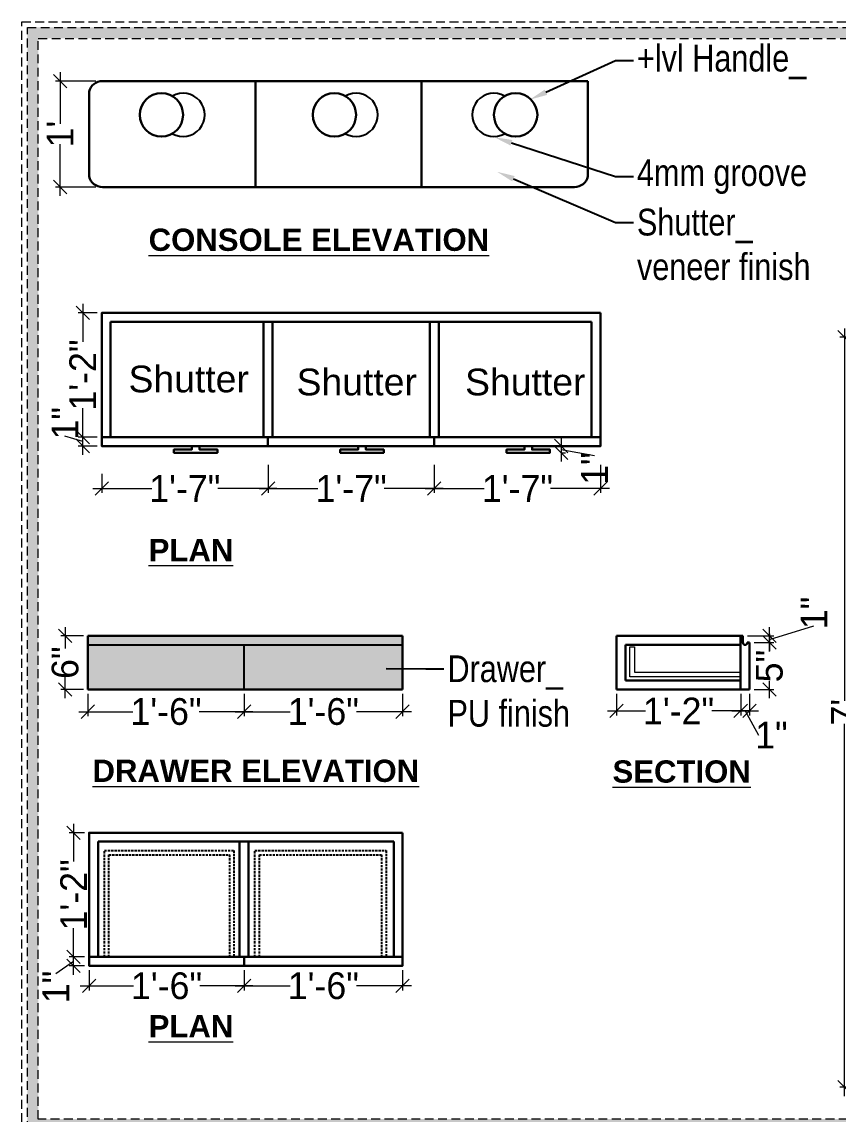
# Model space of a CAD drawing. Header units: millimetres. Extents: x 56222 to 3066687, y -650199 to -121287.
# Drawn here: x 134099.3 to 134190.9, y -184010.4 to -183887.8 of the extents above; entities that cross this region are included whole.
import ezdxf
from ezdxf import colors
from ezdxf.entities.mleader import LeaderData, LeaderLine
from ezdxf.math import Vec2, Vec3

# ---------------------------------------------------------------- set-up
doc = ezdxf.new("R2010")
doc.units = ezdxf.units.MM
doc.header["$MEASUREMENT"] = 0
doc.header["$PDMODE"] = 35
doc.linetypes.add('DASHED', pattern=[0.75, 0.5, -0.25])
doc.linetypes.add('DASHEDX2', pattern=[1.5, 1, -0.5])
doc.layers.get('Defpoints').update_dxf_attribs({"color": 220})
doc.layers.add('AR HATCH-7', color=7, linetype='Continuous')
for name, color, linetype, lineweight in [('DIM.', 250, 'Continuous', 13), ('Dimension', 10, 'DASHEDX2', 20), ('FURNITURE', 32, 'Continuous', 9), ('furniture dimensions', 1, 'DASHED', 0), ('Text', 7, 'Continuous', 15), ('wall', 7, 'Continuous', 30)]:
    doc.layers.add(name, color=color, linetype=linetype, lineweight=lineweight)
doc.styles.add('century g', font='GOTHIC.TTF')
doc.styles.get("Standard").update_dxf_attribs({"font": 'arial.ttf', "height": 6})
doc.styles.add('style4', font='ARIALN.TTF')
doc.dimstyles.new('Archana', dxfattribs={"dimtxt": 2, "dimasz": 0.75, "dimexe": 0.5, "dimexo": 0.5, "dimgap": 0, "dimtad": 0, "dimzin": 0, "dimdsep": 46, "dimlunit": 4, "dimtxsty": 'century g', "dimblk": 'OBLIQUE', "dimcen": 0, "dimdle": 1, "dimclrd": 256, "dimclre": 256, "dimclrt": 256, "dimadec": 0, "dimazin": 0, "dimtfac": 1, "dimtofl": 0, "dimtmove": 1, "dimatfit": 3, "dimfxl": 1, "dimfxlon": 1, "dimtolj": 1, "dimtzin": 0, "dimlwd": -1, "dimlwe": -1, "dimarcsym": 0})

# ---------------------------------------------------------------- blocks, each defined once
blk = doc.blocks.new('_Oblique')
at = {"layer": 'wall', "color": 0, "lineweight": -2}
blk.add_line((-0.5, -0.5), (0.5, 0.5), dxfattribs=at)
blk = doc.blocks.new('*D362')
at = {"layer": 'Defpoints', "color": 0, "linetype": 'Continuous', "lineweight": 30, "transparency": 16777216}
for p in [(134108.31, -183894.49, 0), (134103.55, -183906.38), (134108.31, -183906.38, 0)]:
    blk.add_point(p, dxfattribs=at)
at = {"layer": 'furniture dimensions', "color": 5, "linetype": 'ByBlock', "transparency": 16777216}
blk.add_line((134107.55, -183894.49), (134103.05, -183894.49), dxfattribs=at)
at = {"layer": 'furniture dimensions', "color": 5, "linetype": 'Continuous', "transparency": 16777216}
for p, q in [((134103.55, -183893.49), (134103.55, -183899.29)), ((134103.55, -183907.38), (134103.55, -183901.58)), ((134107.55, -183906.38), (134103.05, -183906.38))]:
    blk.add_line(p, q, dxfattribs=at)
at = {"layer": 'furniture dimensions', "color": 5, "linetype": 'Continuous', "transparency": 16777216, "xscale": 1.5, "yscale": 1.5, "zscale": 1.5}
for p, rotation in [((134103.55, -183894.49), 90), ((134103.55, -183906.38), 270)]:
    blk.add_blockref('_Oblique', p, dxfattribs=dict(at, rotation=rotation))
at = {"layer": 'furniture dimensions', "linetype": 'Continuous', "lineweight": 0, "transparency": 16777216, "insert": (134103.55, -183900.44), "char_height": 3, "attachment_point": 5, "rotation": 90, "style": 'century g'}
blk.add_mtext("\\A1;1'", dxfattribs=at)
blk = doc.blocks.new('*D363')
at = {"layer": 'Defpoints', "color": 0, "linetype": 'Continuous', "lineweight": 30, "transparency": 16777216}
for p in [(134106.09, -183934.45), (134108.22, -183934.45, 0), (134108.22, -183935.45, 0)]:
    blk.add_point(p, dxfattribs=at)
at = {"layer": 'furniture dimensions', "color": 5, "linetype": 'Continuous', "transparency": 16777216}
for p, q in [((134106.09, -183936.45), (134106.09, -183933.45)), ((134106.09, -183934.95), (134104.09, -183934.35)), ((134107.72, -183934.45), (134105.59, -183934.45))]:
    blk.add_line(p, q, dxfattribs=at)
at = {"layer": 'furniture dimensions', "color": 5, "linetype": 'ByBlock', "transparency": 16777216}
blk.add_line((134107.72, -183935.45), (134105.59, -183935.45), dxfattribs=at)
at = {"layer": 'furniture dimensions', "color": 5, "linetype": 'Continuous', "transparency": 16777216, "xscale": 1.5, "yscale": 1.5, "zscale": 1.5}
for p, rotation in [((134106.09, -183934.45), 90), ((134106.09, -183935.45), 270)]:
    blk.add_blockref('_Oblique', p, dxfattribs=dict(at, rotation=rotation))
at = {"layer": 'furniture dimensions', "linetype": 'Continuous', "lineweight": 0, "transparency": 16777216, "insert": (134104.09, -183932.9), "char_height": 3, "attachment_point": 5, "rotation": 90, "style": 'century g'}
blk.add_mtext('\\A1;1"', dxfattribs=at)
blk = doc.blocks.new('*D364')
at = {"layer": 'Defpoints', "color": 0, "linetype": 'Continuous', "lineweight": 30, "transparency": 16777216}
for p in [(134106.09, -183920.51), (134108.22, -183920.51, 0), (134108.22, -183934.45, 0)]:
    blk.add_point(p, dxfattribs=at)
at = {"layer": 'furniture dimensions', "color": 5, "linetype": 'Continuous', "transparency": 16777216}
for p, q in [((134106.09, -183919.51), (134106.09, -183923.76)), ((134107.72, -183920.51), (134105.59, -183920.51)), ((134106.09, -183935.45), (134106.09, -183931.2))]:
    blk.add_line(p, q, dxfattribs=at)
at = {"layer": 'furniture dimensions', "color": 5, "linetype": 'ByBlock', "transparency": 16777216}
blk.add_line((134107.72, -183934.45), (134105.59, -183934.45), dxfattribs=at)
at = {"layer": 'furniture dimensions', "color": 5, "linetype": 'Continuous', "transparency": 16777216, "xscale": 1.5, "yscale": 1.5, "zscale": 1.5}
for p, rotation in [((134106.09, -183920.51), 90), ((134106.09, -183934.45), 270)]:
    blk.add_blockref('_Oblique', p, dxfattribs=dict(at, rotation=rotation))
at = {"layer": 'furniture dimensions', "linetype": 'Continuous', "lineweight": 0, "transparency": 16777216, "insert": (134106.09, -183927.48), "char_height": 3, "attachment_point": 5, "rotation": 90, "style": 'century g'}
blk.add_mtext('\\A1;1\'-2"', dxfattribs=at)
blk = doc.blocks.new('*D365')
at = {"layer": 'Defpoints', "color": 0, "linetype": 'Continuous', "lineweight": 30, "transparency": 16777216}
for p in [(134108.22, -183938.06, 0), (134126.89, -183938.06, 0), (134126.89, -183940.22)]:
    blk.add_point(p, dxfattribs=at)
at = {"layer": 'furniture dimensions', "color": 5, "linetype": 'ByBlock', "transparency": 16777216}
blk.add_line((134108.22, -183938.56), (134108.22, -183940.72), dxfattribs=at)
at = {"layer": 'furniture dimensions', "color": 5, "linetype": 'Continuous', "transparency": 16777216}
for p, q in [((134126.89, -183938.56), (134126.89, -183940.72)), ((134107.22, -183940.22), (134113.83, -183940.22)), ((134127.89, -183940.22), (134121.27, -183940.22))]:
    blk.add_line(p, q, dxfattribs=at)
at = {"layer": 'furniture dimensions', "color": 5, "linetype": 'Continuous', "transparency": 16777216, "xscale": 1.5, "yscale": 1.5, "zscale": 1.5, "rotation": 180}
blk.add_blockref('_Oblique', (134108.22, -183940.22), dxfattribs=at)
at = {"layer": 'furniture dimensions', "color": 5, "linetype": 'Continuous', "transparency": 16777216, "xscale": 1.5, "yscale": 1.5, "zscale": 1.5}
blk.add_blockref('_Oblique', (134126.89, -183940.22), dxfattribs=at)
at = {"layer": 'furniture dimensions', "linetype": 'Continuous', "lineweight": 0, "transparency": 16777216, "insert": (134117.55, -183940.22), "char_height": 3, "attachment_point": 5, "style": 'century g'}
blk.add_mtext('\\A1;1\'-7"', dxfattribs=at)
blk = doc.blocks.new('*D366')
at = {"layer": 'Defpoints', "color": 0, "linetype": 'Continuous', "lineweight": 30, "transparency": 16777216}
for p in [(134126.89, -183937.06, 0), (134145.55, -183937.06, 0), (134145.55, -183940.22)]:
    blk.add_point(p, dxfattribs=at)
at = {"layer": 'furniture dimensions', "color": 5, "linetype": 'ByBlock', "transparency": 16777216}
blk.add_line((134126.89, -183937.56), (134126.89, -183940.72), dxfattribs=at)
at = {"layer": 'furniture dimensions', "color": 5, "linetype": 'Continuous', "transparency": 16777216}
for p, q in [((134145.55, -183937.56), (134145.55, -183940.72)), ((134125.89, -183940.22), (134132.5, -183940.22)), ((134146.55, -183940.22), (134139.94, -183940.22))]:
    blk.add_line(p, q, dxfattribs=at)
at = {"layer": 'furniture dimensions', "color": 5, "linetype": 'Continuous', "transparency": 16777216, "xscale": 1.5, "yscale": 1.5, "zscale": 1.5, "rotation": 180}
blk.add_blockref('_Oblique', (134126.89, -183940.22), dxfattribs=at)
at = {"layer": 'furniture dimensions', "color": 5, "linetype": 'Continuous', "transparency": 16777216, "xscale": 1.5, "yscale": 1.5, "zscale": 1.5}
blk.add_blockref('_Oblique', (134145.55, -183940.22), dxfattribs=at)
at = {"layer": 'furniture dimensions', "linetype": 'Continuous', "lineweight": 0, "transparency": 16777216, "insert": (134136.22, -183940.22), "char_height": 3, "attachment_point": 5, "style": 'century g'}
blk.add_mtext('\\A1;1\'-7"', dxfattribs=at)
blk = doc.blocks.new('*D367')
at = {"layer": 'Defpoints', "color": 0, "linetype": 'Continuous', "lineweight": 30, "transparency": 16777216}
for p in [(134145.55, -183937.06, 0), (134164.22, -183937.06, 0), (134164.22, -183940.22)]:
    blk.add_point(p, dxfattribs=at)
at = {"layer": 'furniture dimensions', "color": 5, "linetype": 'ByBlock', "transparency": 16777216}
blk.add_line((134145.55, -183937.56), (134145.55, -183940.72), dxfattribs=at)
at = {"layer": 'furniture dimensions', "color": 5, "linetype": 'Continuous', "transparency": 16777216}
for p, q in [((134164.22, -183937.56), (134164.22, -183940.72)), ((134144.55, -183940.22), (134151.17, -183940.22)), ((134165.22, -183940.22), (134158.61, -183940.22))]:
    blk.add_line(p, q, dxfattribs=at)
at = {"layer": 'furniture dimensions', "color": 5, "linetype": 'Continuous', "transparency": 16777216, "xscale": 1.5, "yscale": 1.5, "zscale": 1.5, "rotation": 180}
blk.add_blockref('_Oblique', (134145.55, -183940.22), dxfattribs=at)
at = {"layer": 'furniture dimensions', "color": 5, "linetype": 'Continuous', "transparency": 16777216, "xscale": 1.5, "yscale": 1.5, "zscale": 1.5}
blk.add_blockref('_Oblique', (134164.22, -183940.22), dxfattribs=at)
at = {"layer": 'furniture dimensions', "linetype": 'Continuous', "lineweight": 0, "transparency": 16777216, "insert": (134154.89, -183940.22), "char_height": 3, "attachment_point": 5, "style": 'century g'}
blk.add_mtext('\\A1;1\'-7"', dxfattribs=at)
blk = doc.blocks.new('*D368')
at = {"layer": 'Defpoints', "color": 0, "linetype": 'Continuous', "lineweight": 30, "transparency": 16777216}
for p in [(134158.54, -183935.45, 0), (134159.79, -183936.2), (134159.79, -183936.2)]:
    blk.add_point(p, dxfattribs=at)
at = {"layer": 'furniture dimensions', "color": 5, "linetype": 'Continuous', "transparency": 16777216}
for p, q in [((134159.79, -183934.45), (134159.79, -183937.2)), ((134159.79, -183935.83), (134163.54, -183936.53)), ((134159.79, -183936.2), (134160.29, -183936.2))]:
    blk.add_line(p, q, dxfattribs=at)
at = {"layer": 'furniture dimensions', "color": 5, "linetype": 'ByBlock', "transparency": 16777216}
blk.add_line((134159.04, -183935.45), (134160.29, -183935.45), dxfattribs=at)
at = {"layer": 'furniture dimensions', "color": 5, "linetype": 'Continuous', "transparency": 16777216, "xscale": 1.5, "yscale": 1.5, "zscale": 1.5}
for p, rotation in [((134159.79, -183935.45), 90), ((134159.79, -183936.2), 270)]:
    blk.add_blockref('_Oblique', p, dxfattribs=dict(at, rotation=rotation))
at = {"layer": 'furniture dimensions', "linetype": 'Continuous', "lineweight": 0, "transparency": 16777216, "insert": (134163.54, -183937.98), "char_height": 3, "attachment_point": 5, "rotation": 90, "style": 'century g'}
blk.add_mtext('\\A1;1"', dxfattribs=at)
blk = doc.blocks.new('*D372')
at = {"layer": 'Defpoints', "color": 0, "linetype": 'Continuous', "lineweight": 30, "transparency": 16777216}
for p in [(134106.67, -183962.77), (134124.2, -183962.77, 0), (134124.2, -183965.27)]:
    blk.add_point(p, dxfattribs=at)
at = {"layer": 'furniture dimensions', "color": 5, "linetype": 'ByBlock', "transparency": 16777216}
blk.add_line((134106.67, -183963.27), (134106.67, -183965.77), dxfattribs=at)
at = {"layer": 'furniture dimensions', "color": 5, "linetype": 'Continuous', "transparency": 16777216}
for p, q in [((134124.2, -183963.27), (134124.2, -183965.77)), ((134105.67, -183965.27), (134111.71, -183965.27)), ((134125.2, -183965.27), (134119.16, -183965.27))]:
    blk.add_line(p, q, dxfattribs=at)
at = {"layer": 'furniture dimensions', "color": 5, "linetype": 'Continuous', "transparency": 16777216, "xscale": 1.5, "yscale": 1.5, "zscale": 1.5, "rotation": 180}
blk.add_blockref('_Oblique', (134106.67, -183965.27), dxfattribs=at)
at = {"layer": 'furniture dimensions', "color": 5, "linetype": 'Continuous', "transparency": 16777216, "xscale": 1.5, "yscale": 1.5, "zscale": 1.5}
blk.add_blockref('_Oblique', (134124.2, -183965.27), dxfattribs=at)
at = {"layer": 'furniture dimensions', "linetype": 'Continuous', "lineweight": 0, "transparency": 16777216, "insert": (134115.44, -183965.27), "char_height": 3, "attachment_point": 5, "style": 'century g'}
blk.add_mtext('\\A1;1\'-6"', dxfattribs=at)
blk = doc.blocks.new('*D373')
at = {"layer": 'Defpoints', "color": 0, "linetype": 'Continuous', "lineweight": 30, "transparency": 16777216}
for p in [(134124.2, -183962.77, 0), (134142, -183962.77), (134142, -183965.27)]:
    blk.add_point(p, dxfattribs=at)
at = {"layer": 'furniture dimensions', "color": 5, "linetype": 'ByBlock', "transparency": 16777216}
blk.add_line((134124.2, -183963.27), (134124.2, -183965.77), dxfattribs=at)
at = {"layer": 'furniture dimensions', "color": 5, "linetype": 'Continuous', "transparency": 16777216}
for p, q in [((134142, -183963.27), (134142, -183965.77)), ((134123.2, -183965.27), (134129.38, -183965.27)), ((134143, -183965.27), (134136.82, -183965.27))]:
    blk.add_line(p, q, dxfattribs=at)
at = {"layer": 'furniture dimensions', "color": 5, "linetype": 'Continuous', "transparency": 16777216, "xscale": 1.5, "yscale": 1.5, "zscale": 1.5, "rotation": 180}
blk.add_blockref('_Oblique', (134124.2, -183965.27), dxfattribs=at)
at = {"layer": 'furniture dimensions', "color": 5, "linetype": 'Continuous', "transparency": 16777216, "xscale": 1.5, "yscale": 1.5, "zscale": 1.5}
blk.add_blockref('_Oblique', (134142, -183965.27), dxfattribs=at)
at = {"layer": 'furniture dimensions', "linetype": 'Continuous', "lineweight": 0, "transparency": 16777216, "insert": (134133.1, -183965.27), "char_height": 3, "attachment_point": 5, "style": 'century g'}
blk.add_mtext('\\A1;1\'-6"', dxfattribs=at)
blk = doc.blocks.new('*D374')
at = {"layer": 'Defpoints', "color": 0, "linetype": 'Continuous', "lineweight": 30, "transparency": 16777216}
for p in [(134104.12, -183956.77), (134106.67, -183956.77, 0), (134106.67, -183962.77, 0)]:
    blk.add_point(p, dxfattribs=at)
at = {"layer": 'furniture dimensions', "color": 5, "linetype": 'Continuous', "transparency": 16777216}
for p, q in [((134104.12, -183955.77), (134104.12, -183958.16)), ((134106.17, -183956.77), (134103.62, -183956.77)), ((134104.12, -183963.77), (134104.12, -183961.39))]:
    blk.add_line(p, q, dxfattribs=at)
at = {"layer": 'furniture dimensions', "color": 5, "linetype": 'ByBlock', "transparency": 16777216}
blk.add_line((134106.17, -183962.77), (134103.62, -183962.77), dxfattribs=at)
at = {"layer": 'furniture dimensions', "color": 5, "linetype": 'Continuous', "transparency": 16777216, "xscale": 1.5, "yscale": 1.5, "zscale": 1.5}
for p, rotation in [((134104.12, -183956.77), 90), ((134104.12, -183962.77), 270)]:
    blk.add_blockref('_Oblique', p, dxfattribs=dict(at, rotation=rotation))
at = {"layer": 'furniture dimensions', "linetype": 'Continuous', "lineweight": 0, "transparency": 16777216, "insert": (134104.12, -183959.77), "char_height": 3, "attachment_point": 5, "rotation": 90, "style": 'century g'}
blk.add_mtext('\\A1;6"', dxfattribs=at)
blk = doc.blocks.new('*D375')
at = {"layer": 'Defpoints', "color": 0, "linetype": 'Continuous', "lineweight": 30, "transparency": 16777216}
for p in [(134166.01, -183962.77, 0), (134179.95, -183962.77, 0), (134179.95, -183965.19)]:
    blk.add_point(p, dxfattribs=at)
at = {"layer": 'furniture dimensions', "color": 5, "linetype": 'ByBlock', "transparency": 16777216}
blk.add_line((134166.01, -183963.27), (134166.01, -183965.69), dxfattribs=at)
at = {"layer": 'furniture dimensions', "color": 5, "linetype": 'Continuous', "transparency": 16777216}
for p, q in [((134179.95, -183963.27), (134179.95, -183965.69)), ((134165.01, -183965.19), (134169.26, -183965.19)), ((134180.95, -183965.19), (134176.7, -183965.19))]:
    blk.add_line(p, q, dxfattribs=at)
at = {"layer": 'furniture dimensions', "color": 5, "linetype": 'Continuous', "transparency": 16777216, "xscale": 1.5, "yscale": 1.5, "zscale": 1.5, "rotation": 180}
blk.add_blockref('_Oblique', (134166.01, -183965.19), dxfattribs=at)
at = {"layer": 'furniture dimensions', "color": 5, "linetype": 'Continuous', "transparency": 16777216, "xscale": 1.5, "yscale": 1.5, "zscale": 1.5}
blk.add_blockref('_Oblique', (134179.95, -183965.19), dxfattribs=at)
at = {"layer": 'furniture dimensions', "linetype": 'Continuous', "lineweight": 0, "transparency": 16777216, "insert": (134172.98, -183965.19), "char_height": 3, "attachment_point": 5, "style": 'century g'}
blk.add_mtext('\\A1;1\'-2"', dxfattribs=at)
blk = doc.blocks.new('*D376')
at = {"layer": 'Defpoints', "color": 0, "linetype": 'Continuous', "lineweight": 30, "transparency": 16777216}
for p in [(134179.95, -183962.77, 0), (134180.95, -183962.77, 0), (134180.95, -183965.19)]:
    blk.add_point(p, dxfattribs=at)
at = {"layer": 'furniture dimensions', "color": 5, "linetype": 'ByBlock', "transparency": 16777216}
blk.add_line((134179.95, -183963.27), (134179.95, -183965.69), dxfattribs=at)
at = {"layer": 'furniture dimensions', "color": 5, "linetype": 'Continuous', "transparency": 16777216}
for p, q in [((134180.95, -183963.27), (134180.95, -183965.69)), ((134178.95, -183965.19), (134181.95, -183965.19)), ((134180.45, -183965.19), (134181.95, -183967.9))]:
    blk.add_line(p, q, dxfattribs=at)
at = {"layer": 'furniture dimensions', "color": 5, "linetype": 'Continuous', "transparency": 16777216, "xscale": 1.5, "yscale": 1.5, "zscale": 1.5, "rotation": 180}
blk.add_blockref('_Oblique', (134179.95, -183965.19), dxfattribs=at)
at = {"layer": 'furniture dimensions', "color": 5, "linetype": 'Continuous', "transparency": 16777216, "xscale": 1.5, "yscale": 1.5, "zscale": 1.5}
blk.add_blockref('_Oblique', (134180.95, -183965.19), dxfattribs=at)
at = {"layer": 'furniture dimensions', "linetype": 'Continuous', "lineweight": 0, "transparency": 16777216, "insert": (134183.4, -183967.9), "char_height": 3, "attachment_point": 5, "style": 'century g'}
blk.add_mtext('\\A1;1"', dxfattribs=at)
blk = doc.blocks.new('*D380')
at = {"layer": 'Defpoints', "color": 0, "linetype": 'Continuous', "lineweight": 30, "transparency": 16777216}
for p in [(134180.95, -183957.52, 0), (134183.18, -183957.52), (134180.95, -183962.77, 0)]:
    blk.add_point(p, dxfattribs=at)
at = {"layer": 'furniture dimensions', "color": 5, "linetype": 'Continuous', "transparency": 16777216}
for p, q in [((134183.18, -183956.52), (134183.18, -183958.48)), ((134181.45, -183957.52), (134183.68, -183957.52)), ((134183.18, -183963.77), (134183.18, -183961.82))]:
    blk.add_line(p, q, dxfattribs=at)
at = {"layer": 'furniture dimensions', "color": 5, "linetype": 'ByBlock', "transparency": 16777216}
blk.add_line((134181.45, -183962.77), (134183.68, -183962.77), dxfattribs=at)
at = {"layer": 'furniture dimensions', "color": 5, "linetype": 'Continuous', "transparency": 16777216, "xscale": 1.5, "yscale": 1.5, "zscale": 1.5}
for p, rotation in [((134183.18, -183957.52), 90), ((134183.18, -183962.77), 270)]:
    blk.add_blockref('_Oblique', p, dxfattribs=dict(at, rotation=rotation))
at = {"layer": 'furniture dimensions', "linetype": 'Continuous', "lineweight": 0, "transparency": 16777216, "insert": (134183.18, -183960.15), "char_height": 3, "attachment_point": 5, "rotation": 90, "style": 'century g'}
blk.add_mtext('\\A1;5"', dxfattribs=at)
blk = doc.blocks.new('*D381')
at = {"layer": 'Defpoints', "color": 0, "linetype": 'Continuous', "lineweight": 30, "transparency": 16777216}
for p in [(134180.2, -183956.77, 0), (134183.18, -183956.77), (134180.95, -183957.52, 0)]:
    blk.add_point(p, dxfattribs=at)
at = {"layer": 'furniture dimensions', "color": 5, "linetype": 'Continuous', "transparency": 16777216}
for p, q in [((134183.18, -183957.15), (134188.18, -183955.65)), ((134183.18, -183958.52), (134183.18, -183955.77)), ((134180.7, -183956.77), (134183.68, -183956.77))]:
    blk.add_line(p, q, dxfattribs=at)
at = {"layer": 'furniture dimensions', "color": 5, "linetype": 'ByBlock', "transparency": 16777216}
blk.add_line((134181.45, -183957.52), (134183.68, -183957.52), dxfattribs=at)
at = {"layer": 'furniture dimensions', "color": 5, "linetype": 'Continuous', "transparency": 16777216, "xscale": 1.5, "yscale": 1.5, "zscale": 1.5}
for p, rotation in [((134183.18, -183956.77), 90), ((134183.18, -183957.52), 270)]:
    blk.add_blockref('_Oblique', p, dxfattribs=dict(at, rotation=rotation))
at = {"layer": 'furniture dimensions', "linetype": 'Continuous', "lineweight": 0, "transparency": 16777216, "insert": (134188.18, -183954.19), "char_height": 3, "attachment_point": 5, "rotation": 90, "style": 'century g'}
blk.add_mtext('\\A1;1"', dxfattribs=at)
blk = doc.blocks.new('*D488')
at = {"layer": 'Defpoints', "color": 0, "linetype": 'Continuous', "lineweight": 30, "transparency": 16777216}
for p in [(134194.02, -183923.25, 0.12), (134191.59, -184007.41), (134194.02, -184007.41, 0.12)]:
    blk.add_point(p, dxfattribs=at)
at = {"layer": 'furniture dimensions', "color": 5, "linetype": 'Continuous', "transparency": 16777216}
for p, q in [((134191.59, -183922.25), (134191.59, -183964.04)), ((134191.59, -184008.41), (134191.59, -183966.62)), ((134193.52, -184007.41), (134191.09, -184007.41))]:
    blk.add_line(p, q, dxfattribs=at)
at = {"layer": 'furniture dimensions', "color": 5, "linetype": 'ByBlock', "transparency": 16777216}
blk.add_line((134193.52, -183923.25), (134191.09, -183923.25), dxfattribs=at)
at = {"layer": 'furniture dimensions', "color": 5, "linetype": 'Continuous', "transparency": 16777216, "xscale": 1.5, "yscale": 1.5, "zscale": 1.5}
for p, rotation in [((134191.59, -183923.25), 90), ((134191.59, -184007.41), 270)]:
    blk.add_blockref('_Oblique', p, dxfattribs=dict(at, rotation=rotation))
at = {"layer": 'furniture dimensions', "linetype": 'Continuous', "lineweight": 0, "transparency": 16777216, "insert": (134191.59, -183965.33), "char_height": 3, "attachment_point": 5, "rotation": 90, "style": 'century g'}
blk.add_mtext("\\A1;7'", dxfattribs=at)
blk = doc.blocks.new('*D492')
at = {"layer": 'Defpoints', "color": 0, "linetype": 'Continuous', "lineweight": 30, "transparency": 16777216}
for p in [(134106.8, -183993.8, 0), (134124.2, -183993.8, 0), (134124.2, -183996.05)]:
    blk.add_point(p, dxfattribs=at)
at = {"layer": 'furniture dimensions', "color": 5, "linetype": 'ByBlock', "transparency": 16777216}
blk.add_line((134106.8, -183994.3), (134106.8, -183996.55), dxfattribs=at)
at = {"layer": 'furniture dimensions', "color": 5, "linetype": 'Continuous', "transparency": 16777216}
for p, q in [((134124.2, -183994.3), (134124.2, -183996.55)), ((134105.8, -183996.05), (134111.78, -183996.05)), ((134125.2, -183996.05), (134119.22, -183996.05))]:
    blk.add_line(p, q, dxfattribs=at)
at = {"layer": 'furniture dimensions', "color": 5, "linetype": 'Continuous', "transparency": 16777216, "xscale": 1.5, "yscale": 1.5, "zscale": 1.5, "rotation": 180}
blk.add_blockref('_Oblique', (134106.8, -183996.05), dxfattribs=at)
at = {"layer": 'furniture dimensions', "color": 5, "linetype": 'Continuous', "transparency": 16777216, "xscale": 1.5, "yscale": 1.5, "zscale": 1.5}
blk.add_blockref('_Oblique', (134124.2, -183996.05), dxfattribs=at)
at = {"layer": 'furniture dimensions', "linetype": 'Continuous', "lineweight": 0, "transparency": 16777216, "insert": (134115.5, -183996.05), "char_height": 3, "width": 7.4992, "attachment_point": 5, "style": 'century g'}
blk.add_mtext('\\A1;1\'-6"', dxfattribs=at)
blk = doc.blocks.new('*D493')
at = {"layer": 'Defpoints', "color": 0, "linetype": 'Continuous', "lineweight": 30, "transparency": 16777216}
for p in [(134124.2, -183993.8, 0), (134142, -183993.8, 0), (134142, -183996.05)]:
    blk.add_point(p, dxfattribs=at)
at = {"layer": 'furniture dimensions', "color": 5, "linetype": 'ByBlock', "transparency": 16777216}
blk.add_line((134124.2, -183994.3), (134124.2, -183996.55), dxfattribs=at)
at = {"layer": 'furniture dimensions', "color": 5, "linetype": 'Continuous', "transparency": 16777216}
for p, q in [((134142, -183994.3), (134142, -183996.55)), ((134123.2, -183996.05), (134129.38, -183996.05)), ((134143, -183996.05), (134136.82, -183996.05))]:
    blk.add_line(p, q, dxfattribs=at)
at = {"layer": 'furniture dimensions', "color": 5, "linetype": 'Continuous', "transparency": 16777216, "xscale": 1.5, "yscale": 1.5, "zscale": 1.5, "rotation": 180}
blk.add_blockref('_Oblique', (134124.2, -183996.05), dxfattribs=at)
at = {"layer": 'furniture dimensions', "color": 5, "linetype": 'Continuous', "transparency": 16777216, "xscale": 1.5, "yscale": 1.5, "zscale": 1.5}
blk.add_blockref('_Oblique', (134142, -183996.05), dxfattribs=at)
at = {"layer": 'furniture dimensions', "linetype": 'Continuous', "lineweight": 0, "transparency": 16777216, "insert": (134133.1, -183996.05), "char_height": 3, "attachment_point": 5, "style": 'century g'}
blk.add_mtext('\\A1;1\'-6"', dxfattribs=at)
blk = doc.blocks.new('*D494')
at = {"layer": 'Defpoints', "color": 0, "linetype": 'Continuous', "lineweight": 30, "transparency": 16777216}
for p in [(134105.07, -183992.8), (134106.8, -183992.8, 0), (134106.8, -183993.8, 0)]:
    blk.add_point(p, dxfattribs=at)
at = {"layer": 'furniture dimensions', "color": 5, "linetype": 'Continuous', "transparency": 16777216}
for p, q in [((134105.07, -183994.8), (134105.07, -183991.8)), ((134105.07, -183993.3), (134103.07, -183994.71)), ((134106.3, -183992.8), (134104.57, -183992.8))]:
    blk.add_line(p, q, dxfattribs=at)
at = {"layer": 'furniture dimensions', "color": 5, "linetype": 'ByBlock', "transparency": 16777216}
blk.add_line((134106.3, -183993.8), (134104.57, -183993.8), dxfattribs=at)
at = {"layer": 'furniture dimensions', "color": 5, "linetype": 'Continuous', "transparency": 16777216, "xscale": 1.5, "yscale": 1.5, "zscale": 1.5}
for p, rotation in [((134105.07, -183992.8), 90), ((134105.07, -183993.8), 270)]:
    blk.add_blockref('_Oblique', p, dxfattribs=dict(at, rotation=rotation))
at = {"layer": 'furniture dimensions', "linetype": 'Continuous', "lineweight": 0, "transparency": 16777216, "insert": (134103.07, -183996.17), "char_height": 3, "attachment_point": 5, "rotation": 90, "style": 'century g'}
blk.add_mtext('\\A1;1"', dxfattribs=at)
blk = doc.blocks.new('*D495')
at = {"layer": 'Defpoints', "color": 0, "linetype": 'Continuous', "lineweight": 30, "transparency": 16777216}
for p in [(134105.07, -183978.86), (134106.8, -183978.86, 0), (134106.8, -183992.8, 0)]:
    blk.add_point(p, dxfattribs=at)
at = {"layer": 'furniture dimensions', "color": 5, "linetype": 'Continuous', "transparency": 16777216}
for p, q in [((134105.07, -183977.86), (134105.07, -183982.1)), ((134106.3, -183978.86), (134104.57, -183978.86)), ((134105.07, -183993.8), (134105.07, -183989.55))]:
    blk.add_line(p, q, dxfattribs=at)
at = {"layer": 'furniture dimensions', "color": 5, "linetype": 'ByBlock', "transparency": 16777216}
blk.add_line((134106.3, -183992.8), (134104.57, -183992.8), dxfattribs=at)
at = {"layer": 'furniture dimensions', "color": 5, "linetype": 'Continuous', "transparency": 16777216, "xscale": 1.5, "yscale": 1.5, "zscale": 1.5}
for p, rotation in [((134105.07, -183978.86), 90), ((134105.07, -183992.8), 270)]:
    blk.add_blockref('_Oblique', p, dxfattribs=dict(at, rotation=rotation))
at = {"layer": 'furniture dimensions', "linetype": 'Continuous', "lineweight": 0, "transparency": 16777216, "insert": (134105.07, -183985.83), "char_height": 3, "attachment_point": 5, "rotation": 90, "style": 'century g'}
blk.add_mtext('\\A1;1\'-2"', dxfattribs=at)

msp = doc.modelspace()

# ---------------------------------------------------------------- hatches: boundary and pattern name
at = {"layer": 'AR HATCH-7', "lineweight": 30, "true_color": 0xbd9865, "transparency": 33554687}
h = msp.add_hatch(color=33, dxfattribs=at)
h.dxf.hatch_style = 1
h.paths.add_polyline_path([(134142, -183956.773), (134106.674, -183956.773), (134106.674, -183957.773), (134142, -183957.773)])
at = {"layer": 'AR HATCH-7', "lineweight": 30, "true_color": 0xe1dbc8}
h = msp.add_hatch(color=254, dxfattribs=at)
h.dxf.hatch_style = 1
h.paths.add_polyline_path([(134142, -183957.773), (134124.196, -183957.773), (134124.196, -183962.773), (134142, -183962.773)])
h.paths.add_polyline_path([(134124.196, -183957.773), (134106.674, -183957.773), (134106.674, -183962.773), (134124.196, -183962.773)])
h.paths.add_polyline_path([(134142, -183957.773), (134106.674, -183957.773), (134106.674, -183957.773), (134124.196, -183957.773), (134142, -183957.773)])
at = {"layer": 'Dimension', "true_color": 0xd39e00}
h = msp.add_hatch(color=42, dxfattribs=at)
h.paths.add_polyline_path([(134099.872, -183888.46), (134099.872, -184012.229), (134275.713, -184012.229), (134275.713, -183888.46)])
h.paths.add_polyline_path([(134101.106, -183889.694), (134274.479, -183889.694), (134274.479, -184010.995), (134101.106, -184010.995)], flags=16)

# ---------------------------------------------------------------- linework, layer by layer
at = {"layer": 'Dimension', "color": 42, "true_color": 0xd39e00, "elevation": 0.119}
for points in [[(134099.255, -183887.842), (134276.33, -183887.842), (134276.33, -184012.846), (134099.255, -184012.846)], [(134099.872, -183888.46), (134275.713, -183888.46), (134275.713, -184012.229), (134099.872, -184012.229)], [(134101.106, -183889.694), (134274.479, -183889.694), (134274.479, -184010.995), (134101.106, -184010.995)]]:
    msp.add_lwpolyline(points, close=True, dxfattribs=at)
at = {"layer": 'FURNITURE', "lineweight": 30}
for p, q in [((134108.308, -183894.491, 0), (134162.805, -183894.491, 0)), ((134125.471, -183894.491, 0), (134125.471, -183906.383, 0)), ((134125.471, -183906.383, 0), (134125.471, -183894.491, 0)), ((134144.138, -183894.491, 0), (134144.138, -183906.383, 0)), ((134162.805, -183894.491, 0), (134162.805, -183905.198, 0)), ((134106.805, -183905.198, 0), (134106.805, -183895.676, 0)), ((134161.301, -183906.383, 0), (134108.308, -183906.383, 0)), ((134109.22, -183934.453, 0), (134109.22, -183921.512, 0)), ((134109.22, -183921.512, 0), (134163.22, -183921.512, 0)), ((134126.386, -183921.512, 0), (134126.386, -183934.453, 0)), ((134127.386, -183921.512, 0), (134127.386, -183934.453, 0)), ((134145.053, -183921.512, 0), (134145.053, -183934.453, 0)), ((134146.053, -183921.512, 0), (134146.053, -183934.453, 0)), ((134163.22, -183921.512, 0), (134163.22, -183934.453, 0)), ((134126.386, -183934.453, 0), (134108.22, -183934.453, 0)), ((134126.386, -183934.453, 0), (134127.386, -183934.453, 0)), ((134126.886, -183934.453, 0), (134126.886, -183935.453, 0)), ((134145.053, -183934.453, 0), (134127.386, -183934.453, 0)), ((134145.053, -183934.453, 0), (134146.053, -183934.453, 0)), ((134145.553, -183934.453, 0), (134145.553, -183935.453, 0)), ((134164.22, -183934.453, 0), (134146.053, -183934.453, 0)), ((134106.674, -183962.773), (134106.674, -183956.773, 0)), ((134106.674, -183956.773, 0), (134142, -183956.773, 0)), ((134142, -183962.773), (134142, -183956.773, 0)), ((134180.197, -183956.773, 0), (134166.007, -183956.773, 0)), ((134166.007, -183956.773, 0), (134166.007, -183962.773, 0)), ((134179.947, -183962.773, 0), (134179.947, -183956.773, 0)), ((134179.947, -183957.773, 0), (134167.007, -183957.773, 0)), ((134167.007, -183957.773, 0), (134167.007, -183961.773, 0)), ((134180.947, -183962.773, 0), (134180.947, -183957.523, 0)), ((134167.007, -183961.773, 0), (134179.947, -183961.773, 0)), ((134106.674, -183962.773, 0), (134142, -183962.773)), ((134166.007, -183962.773, 0), (134180.947, -183962.773, 0)), ((134107.805, -183992.796, 0), (134107.805, -183979.855, 0)), ((134107.805, -183979.855, 0), (134141, -183979.855, 0.043)), ((134123.696, -183979.855, 0), (134123.696, -183992.796, 0)), ((134124.696, -183979.855, 0), (134124.696, -183992.796, 0)), ((134141, -183979.855, 0.043), (134141, -183992.796, 0.043)), ((134124.971, -183992.796, 0), (134106.805, -183992.796, 0)), ((134122.833, -183992.796, 0.043), (134125.971, -183992.796, 0)), ((134122.833, -183992.796, 0.043), (134123.833, -183992.796, 0.043)), ((134142, -183992.796, 0.043), (134123.833, -183992.796, 0.043)), ((134124.196, -183992.796, 0), (134124.196, -183993.796, 0)), ((134124.971, -183992.796, 0), (134125.971, -183992.796, 0))]:
    msp.add_line(p, q, dxfattribs=at)
at = {"layer": 'FURNITURE', "lineweight": 30, "ltscale": 0.5}
for p, q in [((134180.197, -183956.773, 0), (134179.947, -183956.773, 0)), ((134180.197, -183957.523, 0), (134180.197, -183956.773, 0)), ((134180.697, -183957.523, 0), (134180.947, -183957.523, 0))]:
    msp.add_line(p, q, dxfattribs=at)
at = {"layer": 'FURNITURE', "lineweight": 25}
for p, q in [((134106.674, -183957.773, 0), (134142, -183957.773, 0)), ((134124.196, -183962.773, 0), (134124.196, -183957.773, 0))]:
    msp.add_line(p, q, dxfattribs=at)
at = {"layer": 'FURNITURE', "lineweight": 30, "elevation": 0}
for points in [[(134164.22, -183920.512), (134164.22, -183935.453), (134108.22, -183935.453), (134108.22, -183920.512)], [(134142, -183978.855), (134142, -183993.796), (134106.805, -183993.796), (134106.805, -183978.855)]]:
    msp.add_lwpolyline(points, close=True, dxfattribs=at)
at = {"layer": 'FURNITURE', "lineweight": 20, "ltscale": 0.5, "elevation": 0}
msp.add_lwpolyline([(134179.947, -183961.346), (134167.523, -183961.346), (134167.523, -183957.997), (134168.023, -183957.997), (134168.023, -183960.846), (134179.947, -183960.846)], dxfattribs=at)
at = {"layer": 'FURNITURE', "linetype": 'DASHED', "lineweight": 25, "ltscale": 0.5, "elevation": 0}
for points in [[(134108.527, -183992.796), (134108.527, -183980.855), (134123.053, -183980.855), (134123.053, -183992.796)], [(134109.027, -183992.796), (134109.027, -183981.355), (134122.553, -183981.355), (134122.553, -183992.796)], [(134125.418, -183992.796), (134125.418, -183980.855), (134140.148, -183980.855), (134140.148, -183992.796)], [(134125.918, -183992.796), (134125.918, -183981.355), (134139.648, -183981.355), (134139.648, -183992.796)]]:
    msp.add_lwpolyline(points, dxfattribs=at)
at = {"layer": 'FURNITURE', "lineweight": 30}
for points in [[(134119.207, -183935.453, 0), (134119.207, -183935.854, 0), (134121.207, -183935.854, 0), (134121.207, -183936.203, 0), (134116.335, -183936.203, 0), (134116.335, -183935.854, 0), (134118.335, -183935.854, 0), (134118.335, -183935.453, 0)], [(134137.874, -183935.453, 0), (134137.874, -183935.854, 0), (134139.874, -183935.854, 0), (134139.874, -183936.203, 0), (134135.002, -183936.203, 0), (134135.002, -183935.854, 0), (134137.002, -183935.854, 0), (134137.002, -183935.453, 0)], [(134156.54, -183935.453, 0), (134156.54, -183935.854, 0), (134158.54, -183935.854, 0), (134158.54, -183936.203, 0), (134153.668, -183936.203, 0), (134153.668, -183935.854, 0), (134155.668, -183935.854, 0), (134155.668, -183935.453, 0)]]:
    msp.add_polyline3d(points, dxfattribs=at)
for centre in [(134114.92, -183898.285, 0), (134134.339, -183898.285, 0), (134154.689, -183898.285, 0)]:
    msp.add_circle(centre, 2.436, dxfattribs=at)
for centre, start, end in [((134108.308, -183896.038, 0), 90, 166.48105), ((134108.308, -183904.836, 0), 193.51895, 270), ((134161.301, -183904.836, 0), 270, 346.48105)]:
    msp.add_arc(centre, 1.546, start, end, dxfattribs=at)
at = {"layer": 'FURNITURE', "lineweight": 25}
for centre, start, end in [((134117.356, -183898.285, 0), 240, 120), ((134136.774, -183898.285, 0), 240, 120), ((134152.253, -183898.285, 0), 60, 300)]:
    msp.add_arc(centre, 2.436, start, end, dxfattribs=at)
at = {"layer": 'FURNITURE', "lineweight": 30, "ltscale": 0.5}
msp.add_arc((134180.447, -183957.523, 0), 0.25, 180, 0, dxfattribs=at)

# ---------------------------------------------------------------- texts
at = {"layer": 'DIM.', "color": 1, "attachment_point": 1}
for s, insert, char_height in [('{\\fArial|b1|i0|c0|p34;\\LCONSOLE ELEVATION}', (134113.49, -183911.05), 2.5), ('Shutter', (134111.231, -183926.427), 3), ('Shutter', (134130.098, -183926.765), 3), ('Shutter', (134149.014, -183926.765), 3), ('{\\fArial|b1|i0|c0|p34;\\LPLAN}', (134113.49, -183945.88), 2.5), ('{\\fArial|b1|i0|c0|p34;\\LDRAWER ELEVATION}', (134107.189, -183970.655), 2.5), ('{\\fArial|b1|i0|c0|p34;\\LSECTION}', (134165.565, -183970.735), 2.5), ('{\\fArial|b1|i0|c0|p34;\\LPLAN}', (134113.49, -183999.328), 2.5)]:
    msp.add_mtext_dynamic_manual_height_columns(s, width=111.55884, gutter_width=1, heights=[0], dxfattribs=dict(at, insert=insert, char_height=char_height))

# ---------------------------------------------------------------- dimensions: what is measured, and where the dimension line sits
at = {"layer": 'furniture dimensions', "color": 5, "linetype": 'Continuous', "lineweight": 0}
for base, p1, p2, picture, middle in [((134103.555, -183906.383), (134108.308, -183894.491, 0), (134108.308, -183906.383, 0), '*D362', (134103.555, -183900.437)), ((134106.088, -183920.512), (134108.22, -183934.453, 0), (134108.22, -183920.512, 0), '*D364', (134106.088, -183927.483)), ((134191.588, -184007.407), (134194.018, -183923.248, 0.119), (134194.018, -184007.407, 0.119), '*D488', (134191.588, -183965.327)), ((134106.088, -183934.453), (134108.22, -183935.453, 0), (134108.22, -183934.453, 0), '*D363', (134104.088, -183934.353)), ((134183.179, -183956.773), (134180.947, -183957.523, 0), (134180.197, -183956.773, 0), '*D381', (134188.179, -183955.648)), ((134104.119, -183956.773), (134106.674, -183962.773, 0), (134106.674, -183956.773, 0), '*D374', (134104.119, -183959.773)), ((134183.179, -183957.523), (134180.947, -183962.773, 0), (134180.947, -183957.523, 0), '*D380', (134183.179, -183960.148)), ((134105.067, -183978.855), (134106.805, -183992.796, 0), (134106.805, -183978.855, 0), '*D495', (134105.067, -183985.826))]:
    dim = msp.add_linear_dim(base=base, p1=p1, p2=p2, angle=90, dimstyle='Archana', override={"dimtxt": 3, "dimasz": 1.5, "dimdec": 0, "dimclrd": 5, "dimclre": 5, "dimfxl": 4}, dxfattribs=at)
    dim.commit()
    dim.dimension.update_dxf_attribs({"geometry": picture, "text_midpoint": middle})
for base, p1, p2, picture, middle in [((134159.79, -183936.203), (134158.54, -183935.453, 0), (134159.79, -183936.203), '*D368', (134163.54, -183936.527)), ((134105.067, -183992.796), (134106.805, -183993.796, 0), (134106.805, -183992.796, 0), '*D494', (134103.067, -183994.712))]:
    dim = msp.add_linear_dim(base=base, p1=p1, p2=p2, angle=90, dimstyle='Archana', override={"dimtxt": 3, "dimasz": 1.5, "dimdec": 0, "dimclrd": 5, "dimclre": 5, "dimfxl": 4}, dxfattribs=at)
    dim.commit()
    dim.dimension.update_dxf_attribs({"geometry": picture, "text_midpoint": middle, "dimtype": 160})
for base, p1, p2, picture, middle in [((134145.553, -183940.224), (134126.886, -183937.06, 0), (134145.553, -183937.06, 0), '*D366', (134136.22, -183940.224)), ((134164.22, -183940.224), (134145.553, -183937.06, 0), (134164.22, -183937.06, 0), '*D367', (134154.886, -183940.224)), ((134126.886, -183940.224), (134108.22, -183938.06, 0), (134126.886, -183938.06, 0), '*D365', (134117.553, -183940.224)), ((134124.196, -183965.273), (134106.674, -183962.773), (134124.196, -183962.773, 0), '*D372', (134115.435, -183965.273)), ((134142, -183965.273), (134124.196, -183962.773, 0), (134142, -183962.773), '*D373', (134133.098, -183965.273)), ((134179.947, -183965.187, 0), (134166.007, -183962.773, 0), (134179.947, -183962.773, 0), '*D375', (134172.977, -183965.187, 0)), ((134142, -183996.046), (134124.196, -183993.796, 0), (134142, -183993.796, 0), '*D493', (134133.098, -183996.046))]:
    dim = msp.add_linear_dim(base=base, p1=p1, p2=p2, dimstyle='Archana', override={"dimtxt": 3, "dimasz": 1.5, "dimdec": 0, "dimclrd": 5, "dimclre": 5, "dimfxl": 4}, dxfattribs=at)
    dim.commit()
    dim.dimension.update_dxf_attribs({"geometry": picture, "text_midpoint": middle})
dim = msp.add_linear_dim(base=(134180.947, -183965.187), p1=(134179.947, -183962.773, 0), p2=(134180.947, -183962.773, 0), dimstyle='Archana', override={"dimtxt": 3, "dimasz": 1.5, "dimdec": 0, "dimclrd": 5, "dimclre": 5, "dimfxl": 4}, dxfattribs=at)
dim.commit()
dim.dimension.update_dxf_attribs({"geometry": '*D376', "text_midpoint": (134181.947, -183967.898), "dimtype": 160})
dim = msp.add_linear_dim(base=(134124.196, -183996.046), p1=(134106.805, -183993.796, 0), p2=(134124.196, -183993.796, 0), text='1\'-6"', dimstyle='Archana', override={"dimtxt": 3, "dimasz": 1.5, "dimdec": 0, "dimclrd": 5, "dimclre": 5, "dimfxl": 4}, dxfattribs=at)
dim.commit()
dim.dimension.update_dxf_attribs({"geometry": '*D492', "text_midpoint": (134115.5, -183996.046)})

# ---------------------------------------------------------------- leaders
at = {"layer": 'Text', "color": 1, "lineweight": 0, "ltscale": 20}
ml = msp.add_multileader_mtext('Standard', dxfattribs=at)
ml.set_content('+lvl Handle_', color=1, style='style4')
ml.set_leader_properties()
ml.build(insert=Vec2(0, 0))
ml.multileader.update_dxf_attribs({"dogleg_length": 2.025, "arrow_head_size": 2})
ctx = ml.context
ctx.base_point, ctx.char_height, ctx.arrow_head_size, ctx.landing_gap_size, ctx.plane_origin = Vec3(134167.905, -183892.178, 0), 3, 2, 0.4, Vec3(134103.524, -183892.178, 0)
notes = []
notes.append((ctx, [(0, (1, 1, 0), (134165.88, -183892.178, 0), (1, 0), 2.025, [(0, [(134156.267, -183896.579, 0)], 0, [])])]))
ctx.mtext.insert = Vec3(134168.305, -183890.416, 0)
ml = msp.add_multileader_mtext('Standard', dxfattribs=at)
ml.set_content('4mm groove', color=1, style='style4')
ml.set_leader_properties()
ml.build(insert=Vec2(0, 0))
ml.multileader.update_dxf_attribs({"dogleg_length": 2.025, "arrow_head_size": 2})
ctx = ml.context
ctx.base_point, ctx.char_height, ctx.arrow_head_size, ctx.landing_gap_size, ctx.plane_origin = Vec3(134167.905, -183905.203, 0), 3, 2, 0.4, Vec3(134103.524, -183898.018, 0)
notes.append((ctx, [(0, (1, 1, 0), (134165.88, -183905.203, 0), (1, 0), 2.025, [(0, [(134152.318, -183900.798, 0)], 0, [])])]))
ctx.mtext.insert = Vec3(134168.305, -183903.262, 0)
ml = msp.add_multileader_mtext('Standard', dxfattribs=at)
ml.set_content('Shutter_\\Pveneer finish', color=1, style='style4')
ml.set_leader_properties()
ml.build(insert=Vec2(0, 0))
ml.multileader.update_dxf_attribs({"dogleg_length": 2.025, "arrow_head_size": 2})
ctx = ml.context
ctx.base_point, ctx.char_height, ctx.arrow_head_size, ctx.landing_gap_size, ctx.plane_origin = Vec3(134167.905, -183910.347, 0), 3, 2, 0.4, Vec3(134103.524, -183904.667, 0)
notes.append((ctx, [(0, (1, 1, 0), (134165.88, -183910.347, 0), (1, 0), 2.025, [(0, [(134152.601, -183904.667, 0)], 0, [])])]))
ctx.mtext.insert = Vec3(134168.305, -183908.822, 0)
ml = msp.add_multileader_mtext('Standard', dxfattribs=at)
ml.set_content('Drawer_\\PPU finish', color=1, style='style4')
ml.set_leader_properties()
ml.build(insert=Vec2(0, 0))
ml.multileader.update_dxf_attribs({"dogleg_length": 2.025, "arrow_head_size": 2})
ctx = ml.context
ctx.base_point, ctx.char_height, ctx.arrow_head_size, ctx.landing_gap_size, ctx.plane_origin = Vec3(134146.639, -183960.476, 0), 3, 2, 0.4, Vec3(134082.258, -183953.291, 0)
notes.append((ctx, [(0, (1, 1, 0), (134144.614, -183960.476, 0), (1, 0), 2.025, [(0, [(134138.155, -183960.379, 0)], 0, [])])]))
ctx.mtext.insert = Vec3(134147.039, -183958.95, 0)
for ctx, leaders in notes:
    for number, flags, end, landing, length, lines in leaders:
        leader = LeaderData()
        leader.index, (leader.has_last_leader_line, leader.has_dogleg_vector, leader.attachment_direction) = number, flags
        leader.last_leader_point, leader.dogleg_vector, leader.dogleg_length = Vec3(end), Vec3(landing), length
        for number, points, colour, breaks in lines:
            line = LeaderLine()
            line.index, line.vertices, line.color, line.breaks = number, Vec3.list(points), colors.encode_raw_color(colour), breaks
            leader.lines.append(line)
        ctx.leaders.append(leader)

doc.saveas('drawing.dxf')
